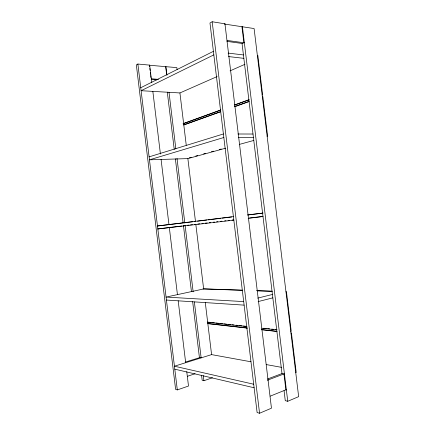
<?xml version="1.0" encoding="UTF-8"?>
<svg xmlns="http://www.w3.org/2000/svg" width="435" height="435" viewBox="0 0 435 435"><rect width="100%" height="100%" fill="white"/><g stroke="black" fill="none" stroke-linecap="round" stroke-linejoin="round"><path stroke-width="0.65" d="M151.782 82.628L149.667 65.125L137.873 64.037L136.345 64.907L175.62 389.423L177.306 389.907L188.502 386.041L186.756 371.631M212.177 21.75L209.975 23.006L257.118 412.559L259.554 413.25L271.462 408.193L224.949 23.822L212.177 21.75L259.554 413.25M149.613 66.533L149.667 65.125M224.949 23.822L224.498 24.066L254.105 28.547L298.655 396.649L287.742 401.282L285.273 400.678L284.066 390.706M149.455 65.239L176.86 67.626L177.099 69.616M151.315 78.74L158.525 79.398M140.744 87.74L213.406 51.335M213.83 54.875L141.103 90.703L179.927 92.949L217.076 76.582M244.329 42.543L242.067 43.641L281.994 373.562L284.441 374.035M230.082 70.856L244.943 64.304M270.189 396.171L285.871 389.82L286.366 389.929M295.751 372.664L296.213 372.49L291.423 332.922L290.961 333.069M267.53 379.01L281.994 373.562M183.255 123.562L220.79 109.93M234.786 104.851L248.782 99.767M183.075 123.801L220.627 110.18M234.623 105.101L249.26 99.794M183.782 124.84L220.637 111.583M234.617 106.559L249.233 101.301M183.885 124.97L220.811 111.708M234.813 106.678L248.82 101.649M201.563 375.231L202.177 380.288L203.912 380.712L212.476 377.754M187.322 376.313L195.043 373.757M290.754 331.394L291.222 331.247L286.431 291.678L285.964 291.798M185.604 362.007L199.763 357.603M250.935 361.779L211.589 354.612L174.44 366.205L253.687 384.225M149.107 156.861L223.405 133.969M223.829 137.509L149.466 159.824L187.871 158.601L225.716 148.172M189.236 157.851L191.193 157.307M195.766 156.045L197.724 155.502M203.602 153.881L205.565 153.337M211.443 151.712L213.4 151.173M219.278 149.548L221.241 149.004M239.424 144.398L253.779 140.445M258.162 301.58L272.832 297.861M257.737 298.111L272.419 294.473M242.241 290.292L203.645 288.96L166.078 297.083L243.687 301.596M233.405 216.603L157.47 225.982L192.803 221.758M181.841 225.977L157.829 228.946L233.829 220.143M183.157 225.814L185.136 225.569M187.137 225.325L189.138 225.074M190.476 224.911L192.477 224.661M194.478 224.416L195.815 224.248M248.167 218.354L262.985 216.51M197.485 221.187L206.864 220.034M208.207 219.865L210.214 219.621M211.557 219.452L220.936 218.299M222.28 218.131L231.659 216.978M247.743 214.993L263.153 213.096M247.749 214.89L262.577 213.123M194.141 221.594L195.473 221.437M197.827 224.014L199.839 223.78M201.851 223.546L203.194 223.389M205.206 223.155L207.218 222.921M209.23 222.687L210.567 222.53M213.253 222.22L214.591 222.062M216.603 221.828L217.946 221.671M220.627 221.355L221.97 221.203M224.65 220.888L225.993 220.73M228.005 220.496L229.348 220.344M232.029 220.028L233.372 219.871M249.467 217.995L262.876 216.434M238.298 137.465L253.415 137.422M267.133 136.188L267.617 136.188L262.827 96.619L262.343 96.586M237.88 133.996L253.007 134.029M203.058 288.829L242.371 290.172M256.606 290.662L272.196 291.194M257.139 290.803L272.038 291.314M262.142 94.917L262.626 94.944L257.835 55.375L257.346 55.316M166.436 300.047L244.117 305.136M151.413 79.474L156.807 79.871M207.74 322.096L210.431 322.395M211.78 322.542L214.471 322.835M215.82 322.982L218.511 323.276M219.854 323.428L222.551 323.722M223.894 323.868L226.591 324.162M227.935 324.309L230.632 324.608M231.975 324.755L233.997 324.978M236.015 325.195L238.032 325.418M239.38 325.565L242.072 325.858M243.421 326.011L246.112 326.304M263.621 328.224L266.312 328.517M267.655 328.664L269.678 328.887M271.696 329.11L273.718 329.328M275.061 329.474L277.084 329.697M207.294 322.215L247.009 326.582M261.816 328.213L276.622 329.839M207.908 323.504L246.971 327.908M261.788 329.578L276.606 331.247M207.843 323.662L247.51 328.153M261.625 329.746L277.09 331.497M228.511 56.566L243.845 58.333M228.092 53.097L243.437 54.941M226.988 41.39L242.366 43.495M227.141 40.45L243.872 42.76L241.952 26.883M266.274 364.573L281.614 367.363M268.08 380.239L267.59 380.136L283.952 373.942L285.871 389.82M174.799 369.168L254.116 387.77M242.404 26.649L287.742 401.282M179.927 92.949L186.251 145.203M187.871 158.601L195.516 221.763M195.837 224.455L203.645 288.96M205.266 302.358L211.589 354.612M165.898 66.62L166.948 75.282M169.008 92.318L175.86 148.933M177.001 158.367L184.832 223.073M185.158 225.77L193.151 291.82M194.374 301.928L201.144 357.869L199.42 357.537L192.656 301.634M203.297 375.639L203.912 380.712M165.686 66.729L166.654 74.722M167.306 92.171L174.234 149.417M175.376 158.846L183.119 222.834M183.445 225.526L191.433 291.532M152.843 91.383L160.417 153.995M161.07 159.379L168.976 224.683M169.302 227.374L177.447 294.702M178.181 300.759L185.674 362.698M149.847 68.48L150.086 70.421M150.32 72.368L150.553 74.309M150.711 75.608L150.945 77.55M137.873 64.037L177.306 389.907"/></g></svg>
